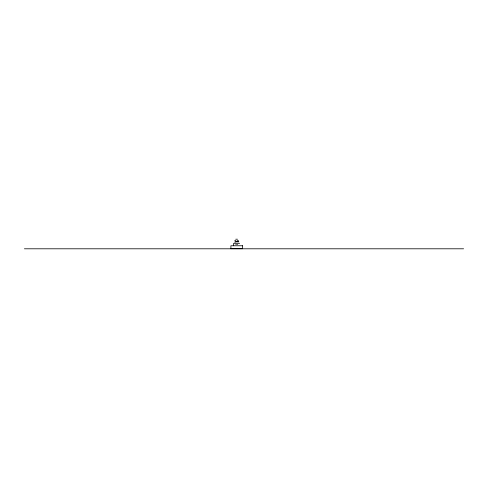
<?xml version="1.0" encoding="UTF-8"?>
<svg xmlns="http://www.w3.org/2000/svg" width="488" height="488" viewBox="0 0 488 488"><rect width="100%" height="100%" fill="white"/><g stroke="black" fill="none" stroke-linecap="round" stroke-linejoin="round"><path stroke-width="0.37" stroke-dasharray="2.44 1.83" d="M237.504 244.537L234.514 244.537L234.514 243.323M236.71 244.592L237.894 244.592"/><path stroke-width="0.73" d="M235.728 239.205L237.516 239.205M237.455 240.456L238.351 240.456M234.74 240.566L235.936 240.566M237.314 241.2L238.498 241.2M235.448 241.432L237.455 241.432M236.997 241.834L238.791 241.834M234.551 242.054L236.125 242.054M239.614 243.323L233.63 243.323L233.63 245.757M24.4 248.795L463.6 248.795M242.64 245.757L230.909 245.757L230.909 248.697L242.64 248.697L242.64 245.757"/></g></svg>
